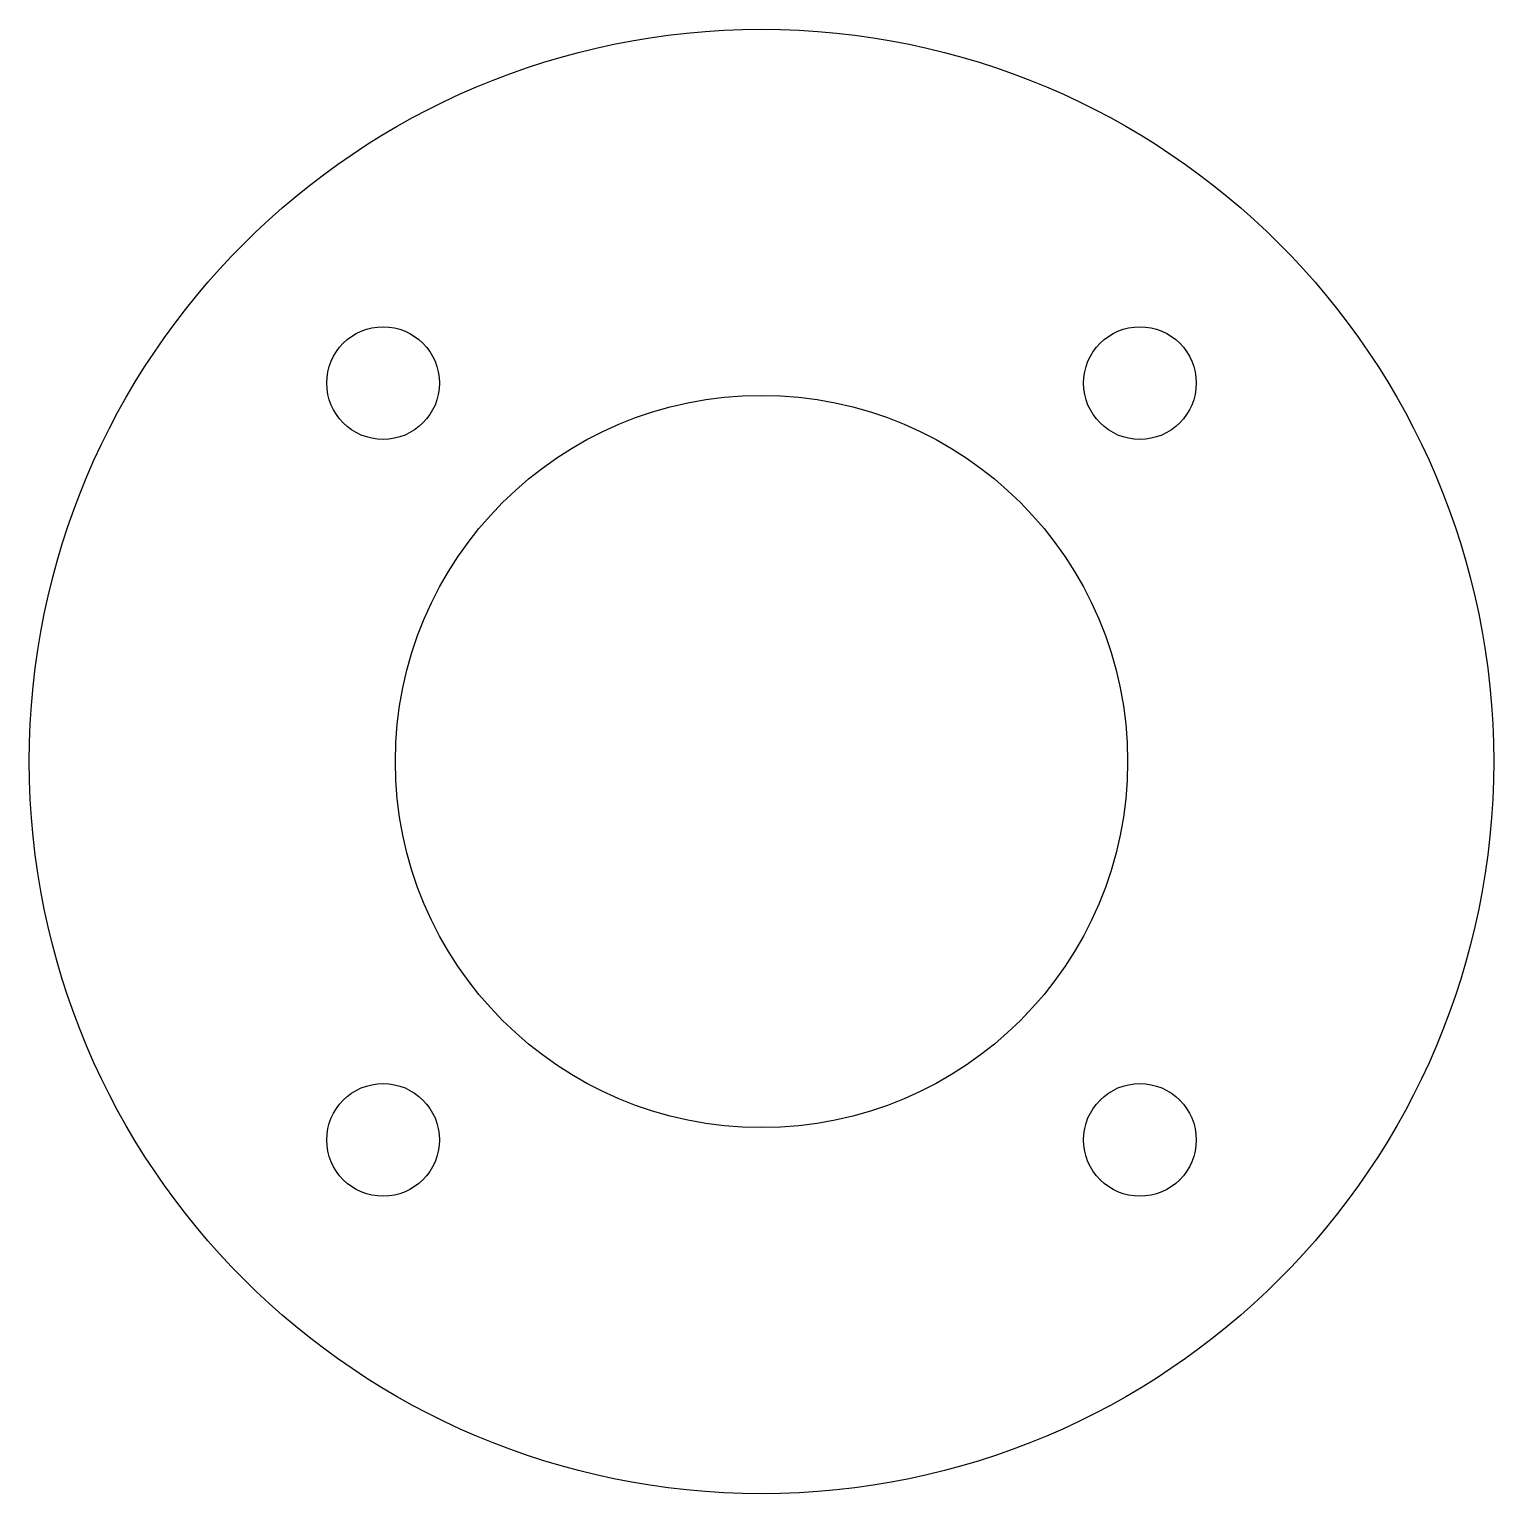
# Model space of a CAD drawing. Header units: millimetres. Extents: x -130 to 130, y -130 to 130.
import ezdxf

# ---------------------------------------------------------------- set-up
doc = ezdxf.new("R2010")
doc.units = ezdxf.units.MM

msp = doc.modelspace()

# ---------------------------------------------------------------- linework, layer by layer
for centre, radius in [((0, 0), 130), ((-67.18, 67.18), 10), ((67.18, 67.18), 10), ((0, 0), 65), ((-67.18, -67.18), 10), ((67.18, -67.18), 10)]:
    msp.add_circle(centre, radius)

doc.saveas('drawing.dxf')
